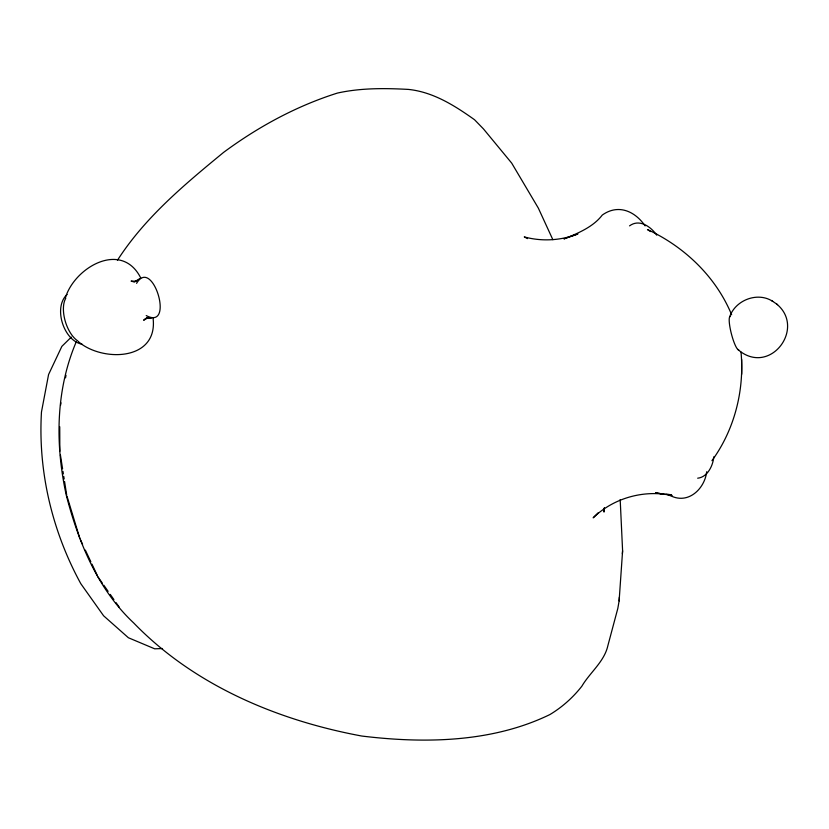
<?xml version="1.0" encoding="UTF-8"?>
<svg xmlns="http://www.w3.org/2000/svg" width="829" height="829" viewBox="0 0 829 829"><rect width="100%" height="100%" fill="white"/><g stroke="black" fill="none" stroke-linecap="round" stroke-linejoin="round"><path stroke-width="1.24" d="M76.392 341.496C55.616 389.91 55.087 444.468 66.31 495.348C78.454 542.166 97.749 589.284 133.676 622.931C194.121 685.396 277.487 720.38 361.786 736.038C424.396 743.665 492.167 742.618 549.928 714.546C562.217 707.147 573.046 697.479 581.875 686.184C589.947 672.443 604.341 661.687 607.885 645.615L617.812 608.455L619.118 600.932L622.6 550.819L620.185 499.566M619.118 600.932L619.387 597.108M622.382 553.824L622.6 550.819M741.022 352.149C744.556 390.158 734.525 429.723 711.935 460.675M604.279 508.291L603.968 512.063L604.362 507.7M60.538 405.329L60.994 402.832M65.543 377.817L65.999 375.319M67.108 294.482C52.942 307.207 63.595 340.864 82.112 344.222M713.769 456.82C713.085 465.629 707.427 477.245 697.676 478.198M706.702 471.732C704.826 488.084 689.303 503.887 671.967 496.364L665.946 493.98L671.5 494.851M136.588 283.352C152.671 256.068 175.157 330.885 146.225 315.58M65.325 298.119C74.123 267.684 121.48 239.809 140.733 277.933M729.613 316.979C735.282 300.119 757.519 291.466 772.669 301.31M137.904 280.368L139.583 278.876L134.277 281.808L136.578 281.269L131.075 281.093L133.904 281.891M117.438 260.285C144.982 217.374 184.701 184.349 223.706 152.298C258.192 126.816 296.45 105.998 337.413 93.076C360.646 87.905 384.853 88.133 408.51 89.418C433.287 92.029 454.717 105.635 474.54 119.739L483.431 128.878L511.68 163.095L538.353 208.141L552.85 239.685M144.909 318.958L143.624 320.274L148.391 317.559L146.132 318.191L151.375 318.056L149.085 317.569M598.196 512.768L593.16 517.835C611.906 499.607 639.086 490.965 664.962 494.291M71.304 337.102L61.864 346.367L48.579 374.521L41.471 411.982C37.916 471.546 52.237 531.43 80.807 583.699L103.615 615.802L128.402 637.75L154.691 648.817L162.515 648.537M629.553 225.871C639.439 218.514 650.962 226.731 656.723 235.146M672.143 495.473L655.542 492.83L662.661 494.001M527.524 238.607L524.27 236.918C541.865 241.705 560.943 240.597 577.906 233.933L563.979 238.907C577.626 233.446 593.181 227.042 602.258 215.074C618.175 203.675 634.931 211.074 645.117 225.882M650.537 231.55L647.47 229.54C684.526 246.773 715.955 276.751 731.655 314.802M776.669 304.046C806.41 328.357 769.385 377.122 737.748 349.382M771.509 300.512L777.581 304.668M78.475 341.703C102.143 362.118 158.194 361.154 153.085 318.212M119.397 607.408L116.05 602.642M98.019 576.963L102.34 583.129M103.791 585.181L108.112 591.346M110.278 594.424L113.884 599.554M80.382 539.606L82.589 544.28M85.346 550.114L90.858 561.793M91.957 564.124L97.47 575.803M67.097 496.54L79.833 538.435M60.424 455.017L62.589 468.872M62.983 471.39L63.377 473.908M63.771 476.426L64.165 478.944M64.558 481.462L66.724 495.307M741.696 374.273L741.665 359.475M59.74 426.738L59.833 451.245M77.905 341.009A25.077 12.549 72.5 0 1 65.159 320.906A25.077 12.549 72.5 0 1 65.771 298.253M738.722 349.879A17.264 3.171 75.5 0 1 731.251 333.268A17.264 3.171 75.5 0 1 730.318 316.419"/></g></svg>
